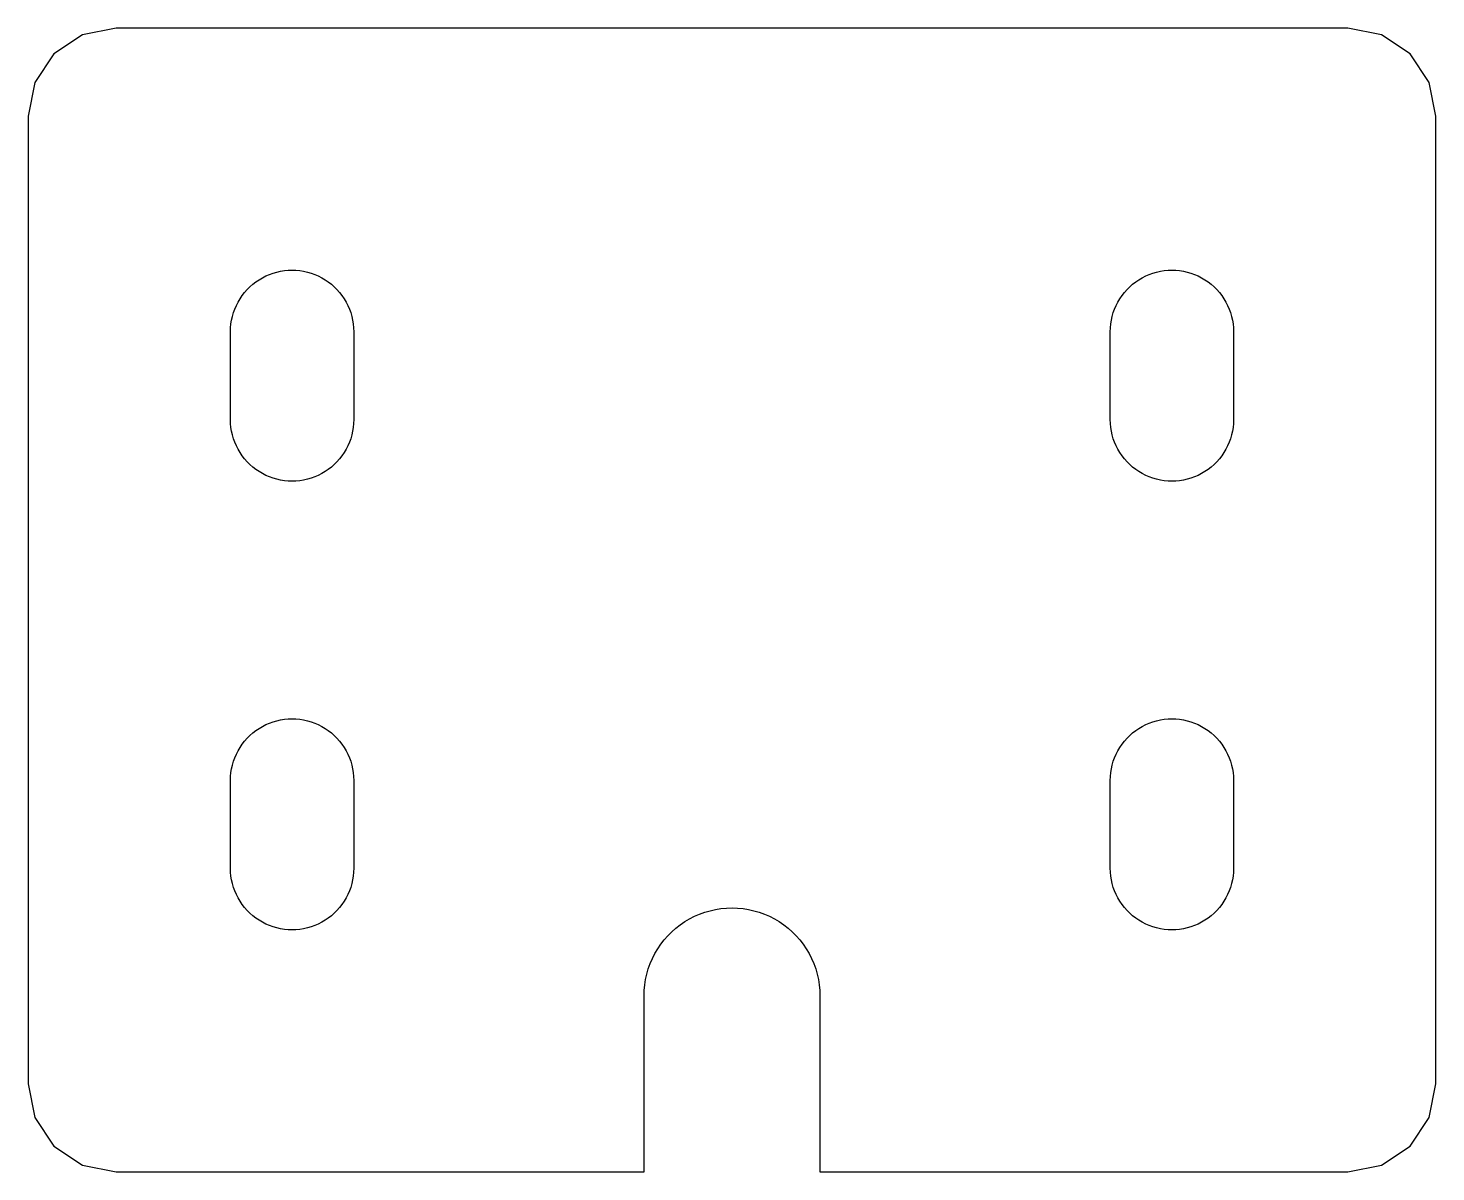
# Model space of a CAD drawing. Extents: x -113 to 113, y 95 to 279.
import ezdxf

# ---------------------------------------------------------------- set-up
doc = ezdxf.new("R2010")
doc.units = 0
doc.layers.get('0').update_dxf_attribs({"linetype": 'CONTINUOUS'})

msp = doc.modelspace()

# ---------------------------------------------------------------- linework, layer by layer
at = {"color": 7}
for points in [[(-14.173228, 123.307087), (-14.14525, 124.197165), (-14.061458, 125.083559), (-13.922135, 125.962866), (-13.727934, 126.831969), (-13.479534, 127.686898), (-13.177928, 128.524535), (-12.824277, 129.341764), (-12.420085, 130.135181), (-11.966825, 130.901386), (-11.46634, 131.637827), (-10.920614, 132.341386), (-10.33183, 133.009228), (-9.702227, 133.639087), (-9.034356, 134.227843), (-8.330797, 134.773512), (-7.594356, 135.273827), (-6.828009, 135.727087), (-6.034649, 136.131307), (-5.217506, 136.485071), (-4.379726, 136.786677), (-3.524712, 137.034992), (-2.655794, 137.229165), (-1.776368, 137.36863), (-0.889937, 137.452252), (0, 137.480315), (0.889937, 137.452252), (1.776368, 137.36863), (2.655794, 137.229165), (3.524712, 137.034992), (4.379726, 136.786677), (5.217506, 136.485071), (6.034649, 136.131307), (6.828009, 135.727087), (7.594356, 135.273827), (8.330797, 134.773512), (9.034356, 134.227843), (9.702227, 133.639087), (10.33183, 133.009228), (10.920614, 132.341386), (11.46634, 131.637827), (11.966825, 130.901386), (12.420085, 130.135181), (12.824277, 129.341764), (13.177928, 128.524535), (13.479534, 127.686898), (13.727934, 126.831969), (13.922135, 125.962866), (14.061458, 125.083559), (14.14525, 124.197165), (14.173228, 123.307087), (14.173228, 94.96063), (99.212598, 94.96063), (104.636409, 96.039496), (109.234488, 99.111969), (112.306961, 103.710047), (113.385827, 109.133858), (113.385827, 265.03937), (112.306961, 270.463181), (109.234488, 275.06126), (104.636409, 278.133732), (99.212598, 279.212598), (-99.212598, 279.212598), (-104.636409, 278.133732), (-109.234488, 275.06126), (-112.306961, 270.463181), (-113.385827, 265.03937), (-113.385827, 109.133858), (-112.306961, 103.710047), (-109.234488, 99.111969), (-104.636409, 96.039496), (-99.212598, 94.96063), (-14.173228, 94.96063)], [(-71.489197, 206.240031), (-72.109701, 206.29868), (-72.725102, 206.396164), (-73.333417, 206.532142), (-73.932094, 206.706047), (-74.518299, 206.917143), (-75.090331, 207.164693), (-75.645638, 207.447647), (-76.182236, 207.764929), (-76.697575, 208.115235), (-77.190236, 208.497231), (-77.657669, 208.909446), (-78.098457, 209.350148), (-78.510614, 209.817666), (-78.892724, 210.310157), (-79.242803, 210.825638), (-79.560283, 211.362123), (-79.843181, 211.917458), (-80.090646, 212.489461), (-80.301827, 213.075865), (-80.475591, 213.6744), (-80.611654, 214.282658), (-80.709165, 214.898258), (-80.767843, 215.518677), (-80.787402, 216.141732), (-80.787402, 230.314961), (-80.767843, 230.938016), (-80.709165, 231.55852), (-80.611654, 232.173921), (-80.475591, 232.782236), (-80.301827, 233.380913), (-80.090646, 233.967118), (-79.843181, 234.53915), (-79.560283, 235.094457), (-79.242803, 235.631055), (-78.892724, 236.146394), (-78.510614, 236.639055), (-78.098457, 237.106488), (-77.657669, 237.547276), (-77.190236, 237.959433), (-76.697575, 238.341543), (-76.182236, 238.691622), (-75.645638, 239.009102), (-75.090331, 239.292), (-74.518299, 239.539465), (-73.932094, 239.750646), (-73.333417, 239.924409), (-72.725102, 240.060472), (-72.109701, 240.157984), (-71.489197, 240.216661), (-70.866142, 240.23622), (-70.243087, 240.216661), (-69.622583, 240.157984), (-69.007181, 240.060472), (-68.398866, 239.924409), (-67.800189, 239.750646), (-67.213984, 239.539465), (-66.641953, 239.292), (-66.086646, 239.009102), (-65.550047, 238.691622), (-65.034425, 238.341543), (-64.542047, 237.959433), (-64.074614, 237.547276), (-63.633827, 237.106488), (-63.221669, 236.639055), (-62.839559, 236.146394), (-62.489197, 235.631055), (-62.172, 235.094457), (-61.889102, 234.53915), (-61.641638, 233.967118), (-61.430457, 233.380913), (-61.256693, 232.782236), (-61.12063, 232.173921), (-61.023118, 231.55852), (-60.964441, 230.938016), (-60.944882, 230.314961), (-60.944882, 216.141732), (-60.964441, 215.518677), (-61.023118, 214.898258), (-61.12063, 214.282658), (-61.256693, 213.6744), (-61.430457, 213.075865), (-61.641638, 212.489461), (-61.889102, 211.917458), (-62.172, 211.362123), (-62.489197, 210.825638), (-62.839559, 210.310157), (-63.221669, 209.817666), (-63.633827, 209.350148), (-64.074614, 208.909446), (-64.542047, 208.497231), (-65.034425, 208.115235), (-65.550047, 207.764929), (-66.086646, 207.447647), (-66.641953, 207.164693), (-67.213984, 206.917143), (-67.800189, 206.706047), (-68.398866, 206.532142), (-69.007181, 206.396164), (-69.622583, 206.29868), (-70.243087, 206.240031), (-70.866142, 206.220472)], [(70.243087, 206.240031), (69.622583, 206.29868), (69.007181, 206.396164), (68.398866, 206.532142), (67.800189, 206.706047), (67.213984, 206.917143), (66.641953, 207.164693), (66.086646, 207.447647), (65.550047, 207.764929), (65.034425, 208.115235), (64.542047, 208.497231), (64.074614, 208.909446), (63.633827, 209.350148), (63.221669, 209.817666), (62.839559, 210.310157), (62.489197, 210.825638), (62.172, 211.362123), (61.889102, 211.917458), (61.641638, 212.489461), (61.430457, 213.075865), (61.256693, 213.6744), (61.12063, 214.282658), (61.023118, 214.898258), (60.964441, 215.518677), (60.944882, 216.141732), (60.944882, 230.314961), (60.964441, 230.938016), (61.023118, 231.55852), (61.12063, 232.173921), (61.256693, 232.782236), (61.430457, 233.380913), (61.641638, 233.967118), (61.889102, 234.53915), (62.172, 235.094457), (62.489197, 235.631055), (62.839559, 236.146394), (63.221669, 236.639055), (63.633827, 237.106488), (64.074614, 237.547276), (64.542047, 237.959433), (65.034425, 238.341543), (65.550047, 238.691622), (66.086646, 239.009102), (66.641953, 239.292), (67.213984, 239.539465), (67.800189, 239.750646), (68.398866, 239.924409), (69.007181, 240.060472), (69.622583, 240.157984), (70.243087, 240.216661), (70.866142, 240.23622), (71.489197, 240.216661), (72.109701, 240.157984), (72.725102, 240.060472), (73.333417, 239.924409), (73.932094, 239.750646), (74.518299, 239.539465), (75.090331, 239.292), (75.645638, 239.009102), (76.182236, 238.691622), (76.697575, 238.341543), (77.190236, 237.959433), (77.657669, 237.547276), (78.098457, 237.106488), (78.510614, 236.639055), (78.892724, 236.146394), (79.242803, 235.631055), (79.560283, 235.094457), (79.843181, 234.53915), (80.090646, 233.967118), (80.301827, 233.380913), (80.475591, 232.782236), (80.611654, 232.173921), (80.709165, 231.55852), (80.767843, 230.938016), (80.787402, 230.314961), (80.787402, 216.141732), (80.767843, 215.518677), (80.709165, 214.898258), (80.611654, 214.282658), (80.475591, 213.6744), (80.301827, 213.075865), (80.090646, 212.489461), (79.843181, 211.917458), (79.560283, 211.362123), (79.242803, 210.825638), (78.892724, 210.310157), (78.510614, 209.817666), (78.098457, 209.350148), (77.657669, 208.909446), (77.190236, 208.497231), (76.697575, 208.115235), (76.182236, 207.764929), (75.645638, 207.447647), (75.090331, 207.164693), (74.518299, 206.917143), (73.932094, 206.706047), (73.333417, 206.532142), (72.725102, 206.396164), (72.109701, 206.29868), (71.489197, 206.240031), (70.866142, 206.220472)], [(-71.489197, 133.956567), (-72.109701, 134.015244), (-72.725102, 134.112756), (-73.333417, 134.248819), (-73.932094, 134.422583), (-74.518299, 134.633764), (-75.090331, 134.881228), (-75.645638, 135.164126), (-76.182236, 135.481606), (-76.697575, 135.831685), (-77.190236, 136.213795), (-77.657669, 136.625953), (-78.098457, 137.06674), (-78.510614, 137.534173), (-78.892724, 138.026835), (-79.242803, 138.542173), (-79.560283, 139.078772), (-79.843181, 139.634079), (-80.090646, 140.20611), (-80.301827, 140.792315), (-80.475591, 141.390992), (-80.611654, 141.999307), (-80.709165, 142.614709), (-80.767843, 143.235213), (-80.787402, 143.858268), (-80.787402, 158.031496), (-80.767843, 158.654551), (-80.709165, 159.27497), (-80.611654, 159.89057), (-80.475591, 160.498828), (-80.301827, 161.097364), (-80.090646, 161.683767), (-79.843181, 162.25577), (-79.560283, 162.811106), (-79.242803, 163.347591), (-78.892724, 163.863071), (-78.510614, 164.355562), (-78.098457, 164.82308), (-77.657669, 165.263783), (-77.190236, 165.675997), (-76.697575, 166.057994), (-76.182236, 166.408299), (-75.645638, 166.725581), (-75.090331, 167.008535), (-74.518299, 167.256085), (-73.932094, 167.467181), (-73.333417, 167.641087), (-72.725102, 167.777065), (-72.109701, 167.874548), (-71.489197, 167.933197), (-70.866142, 167.952756), (-70.243087, 167.933197), (-69.622583, 167.874548), (-69.007181, 167.777065), (-68.398866, 167.641087), (-67.800189, 167.467181), (-67.213984, 167.256085), (-66.641953, 167.008535), (-66.086646, 166.725581), (-65.550047, 166.408299), (-65.034425, 166.057994), (-64.542047, 165.675997), (-64.074614, 165.263783), (-63.633827, 164.82308), (-63.221669, 164.355562), (-62.839559, 163.863071), (-62.489197, 163.347591), (-62.172, 162.811106), (-61.889102, 162.25577), (-61.641638, 161.683767), (-61.430457, 161.097364), (-61.256693, 160.498828), (-61.12063, 159.89057), (-61.023118, 159.27497), (-60.964441, 158.654551), (-60.944882, 158.031496), (-60.944882, 143.858268), (-60.964441, 143.235213), (-61.023118, 142.614709), (-61.12063, 141.999307), (-61.256693, 141.390992), (-61.430457, 140.792315), (-61.641638, 140.20611), (-61.889102, 139.634079), (-62.172, 139.078772), (-62.489197, 138.542173), (-62.839559, 138.026835), (-63.221669, 137.534173), (-63.633827, 137.06674), (-64.074614, 136.625953), (-64.542047, 136.213795), (-65.034425, 135.831685), (-65.550047, 135.481606), (-66.086646, 135.164126), (-66.641953, 134.881228), (-67.213984, 134.633764), (-67.800189, 134.422583), (-68.398866, 134.248819), (-69.007181, 134.112756), (-69.622583, 134.015244), (-70.243087, 133.956567), (-70.866142, 133.937008)], [(70.243087, 133.956567), (69.622583, 134.015244), (69.007181, 134.112756), (68.398866, 134.248819), (67.800189, 134.422583), (67.213984, 134.633764), (66.641953, 134.881228), (66.086646, 135.164126), (65.550047, 135.481606), (65.034425, 135.831685), (64.542047, 136.213795), (64.074614, 136.625953), (63.633827, 137.06674), (63.221669, 137.534173), (62.839559, 138.026835), (62.489197, 138.542173), (62.172, 139.078772), (61.889102, 139.634079), (61.641638, 140.20611), (61.430457, 140.792315), (61.256693, 141.390992), (61.12063, 141.999307), (61.023118, 142.614709), (60.964441, 143.235213), (60.944882, 143.858268), (60.944882, 158.031496), (60.964441, 158.654551), (61.023118, 159.27497), (61.12063, 159.89057), (61.256693, 160.498828), (61.430457, 161.097364), (61.641638, 161.683767), (61.889102, 162.25577), (62.172, 162.811106), (62.489197, 163.347591), (62.839559, 163.863071), (63.221669, 164.355562), (63.633827, 164.82308), (64.074614, 165.263783), (64.542047, 165.675997), (65.034425, 166.057994), (65.550047, 166.408299), (66.086646, 166.725581), (66.641953, 167.008535), (67.213984, 167.256085), (67.800189, 167.467181), (68.398866, 167.641087), (69.007181, 167.777065), (69.622583, 167.874548), (70.243087, 167.933197), (70.866142, 167.952756), (71.489197, 167.933197), (72.109701, 167.874548), (72.725102, 167.777065), (73.333417, 167.641087), (73.932094, 167.467181), (74.518299, 167.256085), (75.090331, 167.008535), (75.645638, 166.725581), (76.182236, 166.408299), (76.697575, 166.057994), (77.190236, 165.675997), (77.657669, 165.263783), (78.098457, 164.82308), (78.510614, 164.355562), (78.892724, 163.863071), (79.242803, 163.347591), (79.560283, 162.811106), (79.843181, 162.25577), (80.090646, 161.683767), (80.301827, 161.097364), (80.475591, 160.498828), (80.611654, 159.89057), (80.709165, 159.27497), (80.767843, 158.654551), (80.787402, 158.031496), (80.787402, 143.858268), (80.767843, 143.235213), (80.709165, 142.614709), (80.611654, 141.999307), (80.475591, 141.390992), (80.301827, 140.792315), (80.090646, 140.20611), (79.843181, 139.634079), (79.560283, 139.078772), (79.242803, 138.542173), (78.892724, 138.026835), (78.510614, 137.534173), (78.098457, 137.06674), (77.657669, 136.625953), (77.190236, 136.213795), (76.697575, 135.831685), (76.182236, 135.481606), (75.645638, 135.164126), (75.090331, 134.881228), (74.518299, 134.633764), (73.932094, 134.422583), (73.333417, 134.248819), (72.725102, 134.112756), (72.109701, 134.015244), (71.489197, 133.956567), (70.866142, 133.937008)]]:
    msp.add_lwpolyline(points, close=True, dxfattribs=at)

doc.saveas('drawing.dxf')
